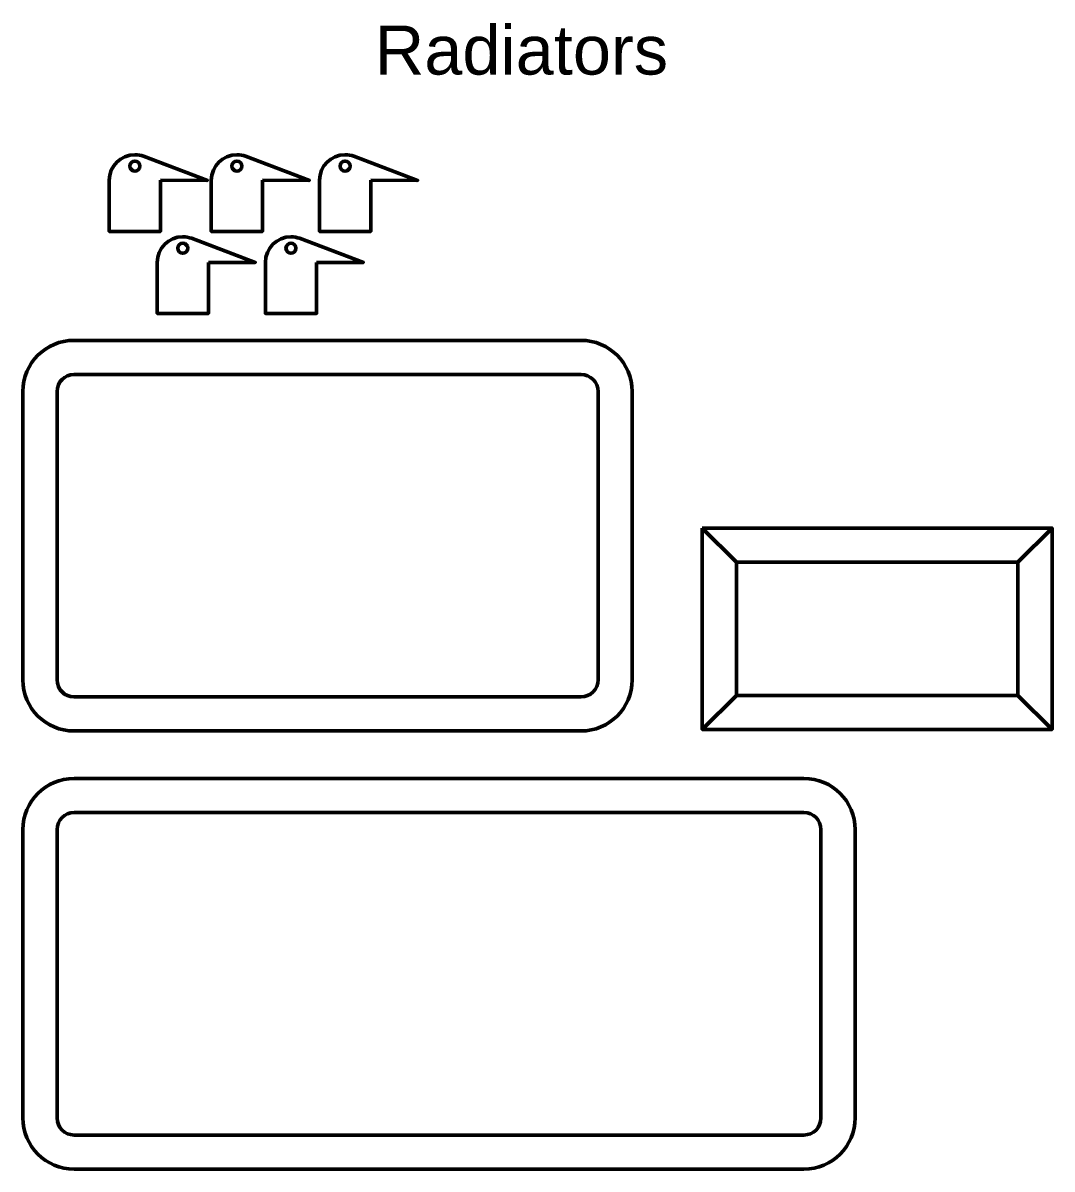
# Model space of a CAD drawing. Header units: inches. Extents: x 247 to 2765, y -1897 to -1110.
# Drawn here: x 1316.7 to 1377.1, y -1587.3 to -1520 of the extents above; entities that cross this region are included whole.
import ezdxf

# ---------------------------------------------------------------- set-up
doc = ezdxf.new("R2010")
doc.units = ezdxf.units.IN
doc.header["$MEASUREMENT"] = 0
doc.layers.add('Layer 1', color=7, linetype='Continuous')

# ---------------------------------------------------------------- blocks, each defined once
blk = doc.blocks.new('block 173')
at = {"layer": 'Layer 1', "color": 240, "lineweight": 50, "true_color": 0xec2227}
for points in [[(1358.546, -1551.657), (1356.546, -1549.657)], [(1375.072, -1551.657), (1377.072, -1549.657)], [(1358.546, -1551.657), (1375.071, -1551.657), (1375.071, -1559.475), (1358.546, -1559.475), (1358.546, -1551.657)], [(1358.546, -1559.475), (1356.546, -1561.475)], [(1375.072, -1559.475), (1377.072, -1561.475)]]:
    blk.add_lwpolyline(points, dxfattribs=at)
blk = doc.blocks.new('block 172')
at = {"layer": 'Layer 1', "color": 18, "lineweight": 50, "true_color": 0x010101}
blk.add_lwpolyline([(1356.546, -1549.657), (1377.072, -1549.657), (1377.072, -1561.475), (1356.546, -1561.475), (1356.546, -1549.657)], dxfattribs=at)
at = {"layer": 'Layer 1'}
blk.add_blockref('block 173', (0, 0), dxfattribs=at)
blk = doc.blocks.new('block 174')
at = {"layer": 'Layer 1', "color": 18, "lineweight": 50, "true_color": 0x010101}
blk.add_open_spline([(1324.751, -1529.234), (1324.751, -1529.234), (1324.751, -1532.235), (1324.751, -1532.235), (1324.751, -1532.235), (1321.751, -1532.235), (1321.751, -1532.235), (1321.751, -1532.235), (1321.751, -1529.234), (1321.751, -1529.234), (1321.751, -1528.406), (1322.422, -1527.734), (1323.251, -1527.734), (1323.429, -1527.734), (1323.6, -1527.766), (1323.759, -1527.823), (1323.759, -1527.823), (1327.504, -1529.242), (1327.504, -1529.242), (1327.504, -1529.242), (1324.751, -1529.234), (1324.751, -1529.234)], degree=3, knots=[0, 0, 0, 0, 1, 1, 1, 2, 2, 2, 3, 3, 3, 4, 4, 4, 5, 5, 5, 6, 6, 6, 7, 7, 7, 7], dxfattribs=at)
at = {"layer": 'Layer 1', "color": 240, "lineweight": 50, "true_color": 0xec2227}
blk.add_open_spline([(1323.545, -1528.404), (1323.545, -1528.242), (1323.413, -1528.11), (1323.251, -1528.11), (1323.251, -1528.11), (1323.251, -1528.11), (1323.251, -1528.11), (1323.088, -1528.11), (1322.957, -1528.242), (1322.957, -1528.404), (1322.957, -1528.404), (1322.957, -1528.404), (1322.957, -1528.404), (1322.957, -1528.566), (1323.088, -1528.698), (1323.251, -1528.698), (1323.251, -1528.698), (1323.251, -1528.698), (1323.251, -1528.698), (1323.413, -1528.698), (1323.545, -1528.566), (1323.545, -1528.404), (1323.545, -1528.404), (1323.545, -1528.404), (1323.545, -1528.404)], degree=3, knots=[0, 0, 0, 0, 1, 1, 1, 2, 2, 2, 3, 3, 3, 4, 4, 4, 5, 5, 5, 6, 6, 6, 7, 7, 7, 8, 8, 8, 8], dxfattribs=at)
blk = doc.blocks.new('block 175')
at = {"layer": 'Layer 1', "color": 18, "lineweight": 50, "true_color": 0x010101}
blk.add_open_spline([(1330.737, -1529.234), (1330.737, -1529.234), (1330.737, -1532.235), (1330.737, -1532.235), (1330.737, -1532.235), (1327.737, -1532.235), (1327.737, -1532.235), (1327.737, -1532.235), (1327.737, -1529.234), (1327.737, -1529.234), (1327.737, -1528.406), (1328.408, -1527.734), (1329.237, -1527.734), (1329.415, -1527.734), (1329.586, -1527.766), (1329.745, -1527.823), (1329.745, -1527.823), (1333.491, -1529.242), (1333.491, -1529.242), (1333.491, -1529.242), (1330.737, -1529.234), (1330.737, -1529.234)], degree=3, knots=[0, 0, 0, 0, 1, 1, 1, 2, 2, 2, 3, 3, 3, 4, 4, 4, 5, 5, 5, 6, 6, 6, 7, 7, 7, 7], dxfattribs=at)
at = {"layer": 'Layer 1', "color": 240, "lineweight": 50, "true_color": 0xec2227}
blk.add_open_spline([(1329.53, -1528.404), (1329.53, -1528.242), (1329.399, -1528.11), (1329.237, -1528.11), (1329.237, -1528.11), (1329.237, -1528.11), (1329.237, -1528.11), (1329.074, -1528.11), (1328.943, -1528.242), (1328.943, -1528.404), (1328.943, -1528.404), (1328.943, -1528.404), (1328.943, -1528.404), (1328.943, -1528.566), (1329.074, -1528.698), (1329.237, -1528.698), (1329.237, -1528.698), (1329.237, -1528.698), (1329.237, -1528.698), (1329.399, -1528.698), (1329.53, -1528.566), (1329.53, -1528.404), (1329.53, -1528.404), (1329.53, -1528.404), (1329.53, -1528.404)], degree=3, knots=[0, 0, 0, 0, 1, 1, 1, 2, 2, 2, 3, 3, 3, 4, 4, 4, 5, 5, 5, 6, 6, 6, 7, 7, 7, 8, 8, 8, 8], dxfattribs=at)
blk = doc.blocks.new('block 176')
at = {"layer": 'Layer 1', "color": 18, "lineweight": 50, "true_color": 0x010101}
blk.add_open_spline([(1337.087, -1529.234), (1337.087, -1529.234), (1337.087, -1532.235), (1337.087, -1532.235), (1337.087, -1532.235), (1334.087, -1532.235), (1334.087, -1532.235), (1334.087, -1532.235), (1334.087, -1529.234), (1334.087, -1529.234), (1334.087, -1528.406), (1334.758, -1527.734), (1335.587, -1527.734), (1335.765, -1527.734), (1335.936, -1527.766), (1336.095, -1527.823), (1336.095, -1527.823), (1339.841, -1529.242), (1339.841, -1529.242), (1339.841, -1529.242), (1337.087, -1529.234), (1337.087, -1529.234)], degree=3, knots=[0, 0, 0, 0, 1, 1, 1, 2, 2, 2, 3, 3, 3, 4, 4, 4, 5, 5, 5, 6, 6, 6, 7, 7, 7, 7], dxfattribs=at)
at = {"layer": 'Layer 1', "color": 240, "lineweight": 50, "true_color": 0xec2227}
blk.add_open_spline([(1335.88, -1528.404), (1335.88, -1528.242), (1335.749, -1528.11), (1335.587, -1528.11), (1335.587, -1528.11), (1335.587, -1528.11), (1335.587, -1528.11), (1335.424, -1528.11), (1335.293, -1528.242), (1335.293, -1528.404), (1335.293, -1528.404), (1335.293, -1528.404), (1335.293, -1528.404), (1335.293, -1528.566), (1335.424, -1528.698), (1335.587, -1528.698), (1335.587, -1528.698), (1335.587, -1528.698), (1335.587, -1528.698), (1335.749, -1528.698), (1335.88, -1528.566), (1335.88, -1528.404), (1335.88, -1528.404), (1335.88, -1528.404), (1335.88, -1528.404)], degree=3, knots=[0, 0, 0, 0, 1, 1, 1, 2, 2, 2, 3, 3, 3, 4, 4, 4, 5, 5, 5, 6, 6, 6, 7, 7, 7, 8, 8, 8, 8], dxfattribs=at)
blk = doc.blocks.new('block 177')
at = {"layer": 'Layer 1', "color": 18, "lineweight": 50, "true_color": 0x010101}
blk.add_open_spline([(1327.562, -1534.057), (1327.562, -1534.057), (1327.562, -1537.057), (1327.562, -1537.057), (1327.562, -1537.057), (1324.562, -1537.057), (1324.562, -1537.057), (1324.562, -1537.057), (1324.562, -1534.057), (1324.562, -1534.057), (1324.562, -1533.227), (1325.233, -1532.556), (1326.062, -1532.556), (1326.24, -1532.556), (1326.411, -1532.588), (1326.57, -1532.644), (1326.57, -1532.644), (1330.316, -1534.064), (1330.316, -1534.064), (1330.316, -1534.064), (1327.562, -1534.057), (1327.562, -1534.057)], degree=3, knots=[0, 0, 0, 0, 1, 1, 1, 2, 2, 2, 3, 3, 3, 4, 4, 4, 5, 5, 5, 6, 6, 6, 7, 7, 7, 7], dxfattribs=at)
at = {"layer": 'Layer 1', "color": 240, "lineweight": 50, "true_color": 0xec2227}
blk.add_open_spline([(1326.355, -1533.226), (1326.355, -1533.063), (1326.224, -1532.932), (1326.062, -1532.932), (1326.062, -1532.932), (1326.062, -1532.932), (1326.062, -1532.932), (1325.899, -1532.932), (1325.768, -1533.063), (1325.768, -1533.226), (1325.768, -1533.226), (1325.768, -1533.226), (1325.768, -1533.226), (1325.768, -1533.388), (1325.899, -1533.519), (1326.062, -1533.519), (1326.062, -1533.519), (1326.062, -1533.519), (1326.062, -1533.519), (1326.224, -1533.519), (1326.355, -1533.388), (1326.355, -1533.226), (1326.355, -1533.226), (1326.355, -1533.226), (1326.355, -1533.226)], degree=3, knots=[0, 0, 0, 0, 1, 1, 1, 2, 2, 2, 3, 3, 3, 4, 4, 4, 5, 5, 5, 6, 6, 6, 7, 7, 7, 8, 8, 8, 8], dxfattribs=at)
blk = doc.blocks.new('block 178')
at = {"layer": 'Layer 1', "color": 18, "lineweight": 50, "true_color": 0x010101}
blk.add_open_spline([(1333.912, -1534.057), (1333.912, -1534.057), (1333.912, -1537.057), (1333.912, -1537.057), (1333.912, -1537.057), (1330.912, -1537.057), (1330.912, -1537.057), (1330.912, -1537.057), (1330.912, -1534.057), (1330.912, -1534.057), (1330.912, -1533.227), (1331.583, -1532.556), (1332.412, -1532.556), (1332.59, -1532.556), (1332.761, -1532.588), (1332.92, -1532.644), (1332.92, -1532.644), (1336.666, -1534.064), (1336.666, -1534.064), (1336.666, -1534.064), (1333.912, -1534.057), (1333.912, -1534.057)], degree=3, knots=[0, 0, 0, 0, 1, 1, 1, 2, 2, 2, 3, 3, 3, 4, 4, 4, 5, 5, 5, 6, 6, 6, 7, 7, 7, 7], dxfattribs=at)
at = {"layer": 'Layer 1', "color": 240, "lineweight": 50, "true_color": 0xec2227}
blk.add_open_spline([(1332.705, -1533.226), (1332.705, -1533.063), (1332.574, -1532.932), (1332.412, -1532.932), (1332.412, -1532.932), (1332.412, -1532.932), (1332.412, -1532.932), (1332.249, -1532.932), (1332.118, -1533.063), (1332.118, -1533.226), (1332.118, -1533.226), (1332.118, -1533.226), (1332.118, -1533.226), (1332.118, -1533.388), (1332.249, -1533.519), (1332.412, -1533.519), (1332.412, -1533.519), (1332.412, -1533.519), (1332.412, -1533.519), (1332.574, -1533.519), (1332.705, -1533.388), (1332.705, -1533.226), (1332.705, -1533.226), (1332.705, -1533.226), (1332.705, -1533.226)], degree=3, knots=[0, 0, 0, 0, 1, 1, 1, 2, 2, 2, 3, 3, 3, 4, 4, 4, 5, 5, 5, 6, 6, 6, 7, 7, 7, 8, 8, 8, 8], dxfattribs=at)

msp = doc.modelspace()

# ---------------------------------------------------------------- linework, layer by layer
at = {"layer": 'Layer 1', "color": 18, "lineweight": 50, "true_color": 0x010101}
for points in [[(1349.43, -1538.635), (1349.43, -1538.635), (1319.681, -1538.635), (1319.681, -1538.635), (1318.024, -1538.635), (1316.682, -1539.978), (1316.682, -1541.635), (1316.682, -1541.635), (1316.682, -1558.566), (1316.682, -1558.566), (1316.682, -1560.222), (1318.024, -1561.566), (1319.681, -1561.566), (1319.681, -1561.566), (1349.43, -1561.566), (1349.43, -1561.566), (1351.086, -1561.566), (1352.43, -1560.222), (1352.43, -1558.566), (1352.43, -1558.566), (1352.43, -1541.635), (1352.43, -1541.635), (1352.43, -1539.978), (1351.087, -1538.635), (1349.43, -1538.635)], [(1350.43, -1558.566), (1350.43, -1559.118), (1349.982, -1559.566), (1349.43, -1559.566), (1349.43, -1559.566), (1319.681, -1559.566), (1319.681, -1559.566), (1319.13, -1559.566), (1318.681, -1559.118), (1318.681, -1558.566), (1318.681, -1558.566), (1318.681, -1541.636), (1318.681, -1541.636), (1318.681, -1541.084), (1319.13, -1540.636), (1319.681, -1540.636), (1319.681, -1540.636), (1349.43, -1540.636), (1349.43, -1540.636), (1349.981, -1540.636), (1350.43, -1541.084), (1350.43, -1541.636), (1350.43, -1541.636), (1350.43, -1558.566), (1350.43, -1558.566)], [(1362.514, -1564.353), (1362.514, -1564.353), (1319.681, -1564.353), (1319.681, -1564.353), (1318.024, -1564.353), (1316.682, -1565.697), (1316.682, -1567.354), (1316.682, -1567.354), (1316.682, -1584.284), (1316.682, -1584.284), (1316.682, -1585.94), (1318.024, -1587.284), (1319.681, -1587.284), (1319.681, -1587.284), (1362.514, -1587.284), (1362.514, -1587.284), (1364.171, -1587.284), (1365.514, -1585.94), (1365.514, -1584.284), (1365.514, -1584.284), (1365.514, -1567.354), (1365.514, -1567.354), (1365.514, -1565.696), (1364.171, -1564.353), (1362.514, -1564.353)], [(1363.513, -1584.284), (1363.513, -1584.836), (1363.065, -1585.284), (1362.514, -1585.284), (1362.514, -1585.284), (1319.681, -1585.284), (1319.681, -1585.284), (1319.13, -1585.284), (1318.681, -1584.836), (1318.681, -1584.284), (1318.681, -1584.284), (1318.681, -1567.354), (1318.681, -1567.354), (1318.681, -1566.802), (1319.13, -1566.354), (1319.681, -1566.354), (1319.681, -1566.354), (1362.514, -1566.354), (1362.514, -1566.354), (1363.065, -1566.354), (1363.513, -1566.802), (1363.513, -1567.354), (1363.513, -1567.354), (1363.513, -1584.284), (1363.513, -1584.284)]]:
    msp.add_open_spline(points, degree=3, knots=[0, 0, 0, 0, 1, 1, 1, 2, 2, 2, 3, 3, 3, 4, 4, 4, 5, 5, 5, 6, 6, 6, 7, 7, 7, 8, 8, 8, 8], dxfattribs=at)

# ---------------------------------------------------------------- block references
at = {"layer": 'Layer 1'}
for name in ['block 174', 'block 175', 'block 176', 'block 177', 'block 178', 'block 172']:
    msp.add_blockref(name, (0, 0), dxfattribs=at)

# ---------------------------------------------------------------- texts
at = {"layer": 'Layer 1', "color": 95, "true_color": 0x3cb54a, "insert": (1337.329, -1523.073), "char_height": 2.87867, "attachment_point": 7}
msp.add_mtext('\\fArial|b0|i0|c0|p34;\\W1;Radiators', dxfattribs=at)

doc.saveas('drawing.dxf')
